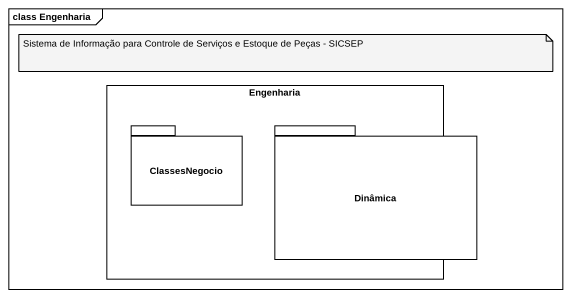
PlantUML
@startuml
mainframe class Engenharia
rectangle Engenharia {
  package ClassesNegocio {
  }
}
package Dinâmica {
}
note as N1
  Sistema de Informação para Controle de Serviços e Estoque de Peças - SICSEP
end note
@enduml
